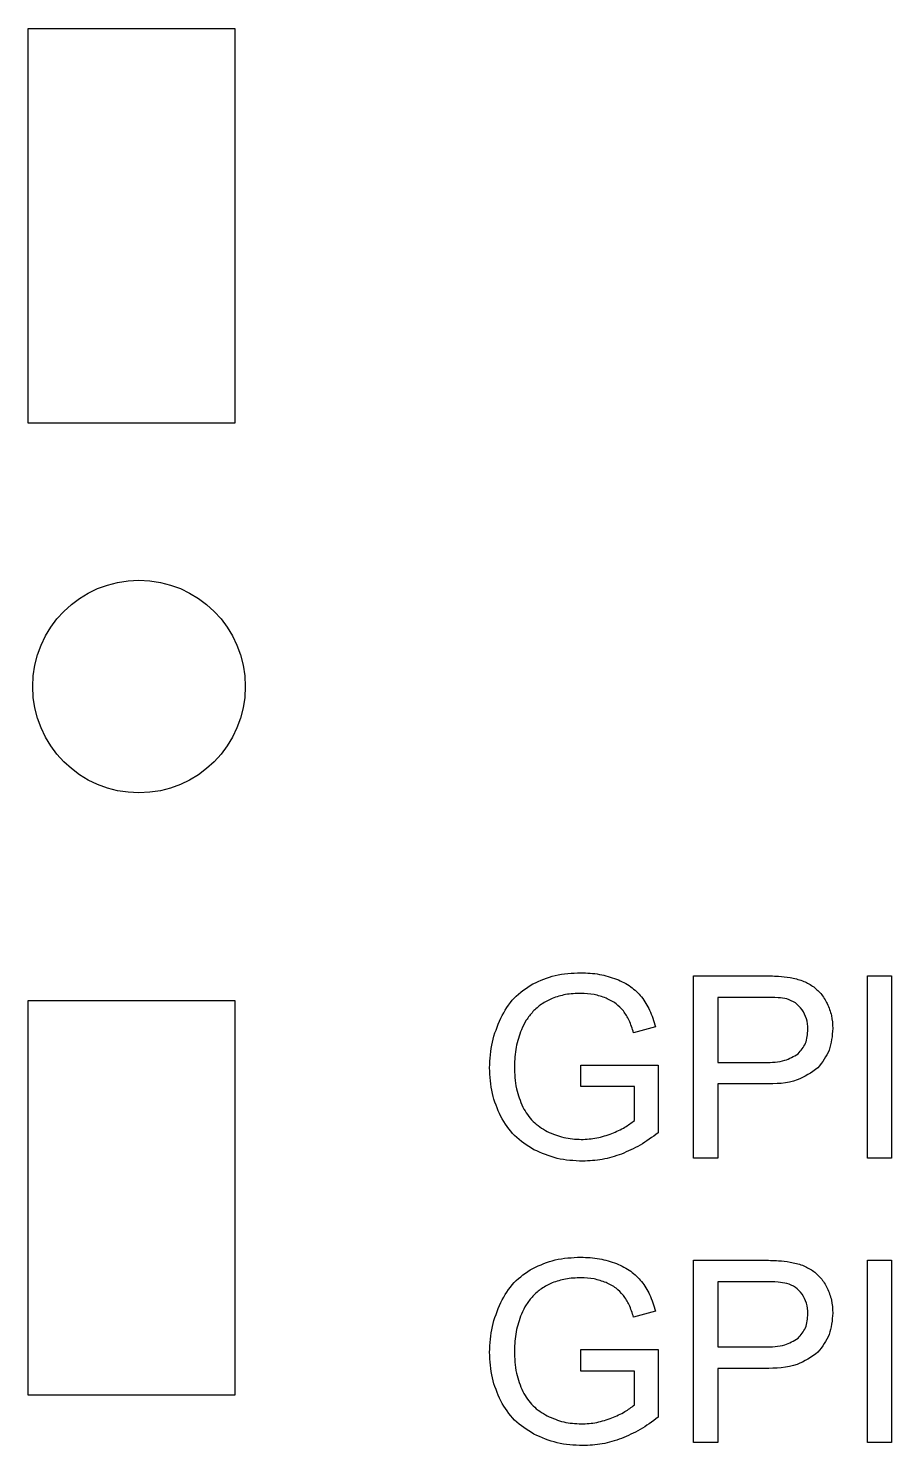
# Model space of a CAD drawing. Header units: millimetres. Extents: x -15 to 165, y 0 to 100.
# Drawn here: x 34.41 to 48.62, y 51.61 to 74.94 of the extents above; entities that cross this region are included whole.
import ezdxf

# ---------------------------------------------------------------- set-up
doc = ezdxf.new("R2010")
doc.units = ezdxf.units.MM
doc.layers.get('0').update_dxf_attribs({"linetype": 'CONTINUOUS'})

msp = doc.modelspace()

# ---------------------------------------------------------------- linework, layer by layer
for p, q in [((45.36, 56.341), (45.36, 59.341)), ((45.36, 59.341), (46.492, 59.341)), ((46.525, 58.987), (45.757, 58.987)), ((45.757, 58.987), (45.757, 57.915)), ((44.73, 58.502), (44.372, 58.404)), ((43.504, 57.87), (44.775, 57.872)), ((43.504, 57.518), (43.504, 57.87)), ((44.775, 57.872), (44.775, 56.759)), ((45.757, 57.915), (46.533, 57.915)), ((44.386, 57.518), (43.504, 57.518)), ((44.386, 56.959), (44.386, 57.518)), ((45.757, 57.561), (45.757, 56.341)), ((46.527, 57.561), (45.757, 57.561)), ((45.757, 56.341), (45.36, 56.341)), ((45.36, 51.659), (45.36, 54.659)), ((45.36, 54.659), (46.492, 54.659)), ((46.525, 54.305), (45.757, 54.305)), ((45.757, 54.305), (45.757, 53.233)), ((44.73, 53.82), (44.372, 53.722)), ((45.757, 53.233), (46.533, 53.233)), ((43.504, 53.188), (44.775, 53.19)), ((43.504, 52.836), (43.504, 53.188)), ((44.775, 53.19), (44.775, 52.076)), ((44.386, 52.836), (43.504, 52.836)), ((44.386, 52.277), (44.386, 52.836)), ((45.757, 52.879), (45.757, 51.659)), ((46.527, 52.879), (45.757, 52.879)), ((45.757, 51.659), (45.36, 51.659))]:
    msp.add_line(p, q)
for points in [[(34.406, 74.937), (37.806, 74.937), (37.806, 68.437), (34.406, 68.437)], [(48.62, 59.341), (48.62, 56.341), (48.223, 56.341), (48.223, 59.341)], [(37.806, 52.437), (34.406, 52.437), (34.406, 58.937), (37.806, 58.937)], [(48.62, 54.659), (48.62, 51.659), (48.223, 51.659), (48.223, 54.659)]]:
    msp.add_lwpolyline(points, close=True)
msp.add_circle((36.228, 64.103), 1.75)
for points, knots in [([(42.71, 59.208), (42.832, 59.262), (43.084, 59.373), (43.359, 59.386), (43.502, 59.392)], [0, 0, 0, 0, 0.03948347, 0.08194055, 0.08194055, 0.08194055, 0.08194055]), ([(43.502, 59.392), (43.606, 59.388), (43.807, 59.381), (43.998, 59.318), (44.09, 59.287)], [0, 0, 0, 0, 0.03108899, 0.06004508, 0.06004508, 0.06004508, 0.06004508]), ([(44.09, 59.287), (44.172, 59.25), (44.329, 59.179), (44.446, 59.053), (44.503, 58.993)], [0, 0, 0, 0, 0.02663176, 0.05106083, 0.05106083, 0.05106083, 0.05106083]), ([(46.492, 59.341), (46.58, 59.341), (46.733, 59.34), (46.884, 59.321), (46.948, 59.312)], [0, 0, 0, 0, 0.02635692, 0.04576344, 0.04576344, 0.04576344, 0.04576344]), ([(46.948, 59.312), (47.017, 59.298), (47.149, 59.272), (47.264, 59.204), (47.319, 59.172)], [0, 0, 0, 0, 0.02100218, 0.03984525, 0.03984525, 0.03984525, 0.03984525]), ([(42.183, 58.644), (42.25, 58.762), (42.38, 58.993), (42.602, 59.137), (42.71, 59.208)], [0, 0, 0, 0, 0.0399076, 0.07818247, 0.07818247, 0.07818247, 0.07818247]), ([(43.504, 59.053), (43.419, 59.05), (43.258, 59.045), (43.105, 58.994), (43.033, 58.97)], [0, 0, 0, 0, 0.02545962, 0.04802434, 0.04802434, 0.04802434, 0.04802434]), ([(43.917, 58.974), (43.853, 58.997), (43.719, 59.044), (43.577, 59.05), (43.504, 59.053)], [0, 0, 0, 0, 0.0205147, 0.04229562, 0.04229562, 0.04229562, 0.04229562]), ([(47.319, 59.172), (47.366, 59.133), (47.466, 59.053), (47.527, 58.941), (47.559, 58.883)], [0, 0, 0, 0, 0.01832049, 0.03795501, 0.03795501, 0.03795501, 0.03795501]), ([(43.033, 58.97), (42.971, 58.941), (42.853, 58.886), (42.758, 58.795), (42.713, 58.752)], [0, 0, 0, 0, 0.02033596, 0.03897818, 0.03897818, 0.03897818, 0.03897818]), ([(44.204, 58.764), (44.165, 58.806), (44.084, 58.895), (43.975, 58.947), (43.917, 58.974)], [0, 0, 0, 0, 0.01695031, 0.0358104, 0.0358104, 0.0358104, 0.0358104]), ([(44.503, 58.993), (44.55, 58.923), (44.652, 58.771), (44.703, 58.596), (44.73, 58.502)], [0, 0, 0, 0, 0.0253653, 0.0544078, 0.0544078, 0.0544078, 0.0544078]), ([(46.895, 58.96), (46.847, 58.968), (46.725, 58.988), (46.601, 58.987), (46.525, 58.987)], [0, 0, 0, 0, 0.0144123, 0.03718806, 0.03718806, 0.03718806, 0.03718806]), ([(47.146, 58.783), (47.112, 58.824), (47.044, 58.906), (46.944, 58.942), (46.895, 58.96)], [0, 0, 0, 0, 0.01566408, 0.03116998, 0.03116998, 0.03116998, 0.03116998]), ([(47.559, 58.883), (47.586, 58.818), (47.64, 58.687), (47.647, 58.546), (47.65, 58.473)], [0, 0, 0, 0, 0.02070204, 0.0422076, 0.0422076, 0.0422076, 0.0422076]), ([(42, 57.827), (42.007, 57.97), (42.022, 58.253), (42.13, 58.515), (42.183, 58.644)], [0, 0, 0, 0, 0.04258148, 0.0843248, 0.0843248, 0.0843248, 0.0843248]), ([(42.713, 58.752), (42.675, 58.706), (42.599, 58.615), (42.549, 58.508), (42.524, 58.455)], [0, 0, 0, 0, 0.01782979, 0.03532393, 0.03532393, 0.03532393, 0.03532393]), ([(44.372, 58.404), (44.35, 58.474), (44.31, 58.601), (44.237, 58.713), (44.204, 58.764)], [0, 0, 0, 0, 0.02181968, 0.03989402, 0.03989402, 0.03989402, 0.03989402]), ([(47.241, 58.461), (47.237, 58.521), (47.231, 58.636), (47.173, 58.735), (47.146, 58.783)], [0, 0, 0, 0, 0.01763223, 0.03402664, 0.03402664, 0.03402664, 0.03402664]), ([(42.524, 58.455), (42.49, 58.359), (42.422, 58.164), (42.414, 57.957), (42.409, 57.851)], [0, 0, 0, 0, 0.03025403, 0.06174547, 0.06174547, 0.06174547, 0.06174547]), ([(47.079, 58.058), (47.126, 58.113), (47.226, 58.228), (47.236, 58.381), (47.241, 58.461)], [0, 0, 0, 0, 0.0210774, 0.04450168, 0.04450168, 0.04450168, 0.04450168]), ([(47.65, 58.473), (47.641, 58.352), (47.622, 58.112), (47.478, 57.92), (47.407, 57.826)], [0, 0, 0, 0, 0.03584647, 0.07049361, 0.07049361, 0.07049361, 0.07049361]), ([(46.533, 57.915), (46.646, 57.916), (46.841, 57.918), (47.008, 58.016), (47.079, 58.058)], [0, 0, 0, 0, 0.03309004, 0.05734233, 0.05734233, 0.05734233, 0.05734233]), ([(42.184, 57.027), (42.13, 57.151), (42.02, 57.407), (42.007, 57.684), (42, 57.827)], [0, 0, 0, 0, 0.04034742, 0.08270281, 0.08270281, 0.08270281, 0.08270281]), ([(42.409, 57.851), (42.413, 57.727), (42.42, 57.495), (42.507, 57.28), (42.547, 57.18)], [0, 0, 0, 0, 0.03699646, 0.06900579, 0.06900579, 0.06900579, 0.06900579]), ([(47.407, 57.826), (47.296, 57.749), (47.034, 57.567), (46.713, 57.563), (46.527, 57.561)], [0, 0, 0, 0, 0.0395341, 0.0937602, 0.0937602, 0.0937602, 0.0937602]), ([(42.547, 57.18), (42.598, 57.096), (42.699, 56.929), (42.867, 56.829), (42.95, 56.779)], [0, 0, 0, 0, 0.02900763, 0.05756306, 0.05756306, 0.05756306, 0.05756306]), ([(42.73, 56.479), (42.617, 56.549), (42.392, 56.689), (42.253, 56.914), (42.184, 57.027)], [0, 0, 0, 0, 0.03924768, 0.07823213, 0.07823213, 0.07823213, 0.07823213]), ([(44.014, 56.747), (44.087, 56.778), (44.22, 56.834), (44.335, 56.921), (44.386, 56.959)], [0, 0, 0, 0, 0.02390225, 0.04299088, 0.04299088, 0.04299088, 0.04299088]), ([(42.95, 56.779), (43.039, 56.741), (43.218, 56.664), (43.413, 56.653), (43.51, 56.648)], [0, 0, 0, 0, 0.0289352, 0.05797439, 0.05797439, 0.05797439, 0.05797439]), ([(43.51, 56.648), (43.596, 56.652), (43.769, 56.661), (43.932, 56.718), (44.014, 56.747)], [0, 0, 0, 0, 0.02559804, 0.05155196, 0.05155196, 0.05155196, 0.05155196]), ([(44.775, 56.759), (44.678, 56.686), (44.491, 56.546), (44.276, 56.453), (44.171, 56.408)], [0, 0, 0, 0, 0.0360725, 0.070042, 0.070042, 0.070042, 0.070042]), ([(43.533, 56.29), (43.39, 56.297), (43.111, 56.311), (42.855, 56.424), (42.73, 56.479)], [0, 0, 0, 0, 0.04244573, 0.08314181, 0.08314181, 0.08314181, 0.08314181]), ([(44.171, 56.408), (44.067, 56.373), (43.86, 56.305), (43.641, 56.295), (43.533, 56.29)], [0, 0, 0, 0, 0.03272666, 0.06519307, 0.06519307, 0.06519307, 0.06519307]), ([(42.71, 54.526), (42.832, 54.58), (43.084, 54.691), (43.359, 54.704), (43.502, 54.71)], [0, 0, 0, 0, 0.03948346, 0.08194054, 0.08194054, 0.08194054, 0.08194054]), ([(43.502, 54.71), (43.606, 54.706), (43.807, 54.699), (43.998, 54.635), (44.09, 54.605)], [0, 0, 0, 0, 0.03108899, 0.06004507, 0.06004507, 0.06004507, 0.06004507]), ([(44.09, 54.605), (44.172, 54.568), (44.329, 54.496), (44.446, 54.371), (44.503, 54.311)], [0, 0, 0, 0, 0.02663179, 0.05106083, 0.05106083, 0.05106083, 0.05106083]), ([(46.492, 54.659), (46.58, 54.659), (46.733, 54.658), (46.884, 54.639), (46.948, 54.63)], [0, 0, 0, 0, 0.02635692, 0.04576345, 0.04576345, 0.04576345, 0.04576345]), ([(46.948, 54.63), (47.017, 54.616), (47.149, 54.59), (47.264, 54.522), (47.319, 54.49)], [0, 0, 0, 0, 0.02100218, 0.03984526, 0.03984526, 0.03984526, 0.03984526]), ([(42.183, 53.962), (42.25, 54.08), (42.38, 54.31), (42.602, 54.455), (42.71, 54.526)], [0, 0, 0, 0, 0.03990759, 0.07818246, 0.07818246, 0.07818246, 0.07818246]), ([(43.504, 54.37), (43.419, 54.368), (43.258, 54.363), (43.105, 54.312), (43.033, 54.288)], [0, 0, 0, 0, 0.02545962, 0.04802433, 0.04802433, 0.04802433, 0.04802433]), ([(43.917, 54.292), (43.853, 54.315), (43.719, 54.362), (43.577, 54.368), (43.504, 54.37)], [0, 0, 0, 0, 0.02051471, 0.04229563, 0.04229563, 0.04229563, 0.04229563]), ([(47.319, 54.49), (47.366, 54.451), (47.466, 54.371), (47.527, 54.259), (47.559, 54.201)], [0, 0, 0, 0, 0.01832047, 0.03795499, 0.03795499, 0.03795499, 0.03795499]), ([(43.033, 54.288), (42.971, 54.259), (42.853, 54.204), (42.758, 54.113), (42.713, 54.07)], [0, 0, 0, 0, 0.02033599, 0.03897819, 0.03897819, 0.03897819, 0.03897819]), ([(44.204, 54.082), (44.165, 54.124), (44.084, 54.213), (43.975, 54.264), (43.917, 54.292)], [0, 0, 0, 0, 0.01695031, 0.03581042, 0.03581042, 0.03581042, 0.03581042]), ([(44.503, 54.311), (44.55, 54.241), (44.652, 54.089), (44.703, 53.914), (44.73, 53.82)], [0, 0, 0, 0, 0.02536531, 0.05440778, 0.05440778, 0.05440778, 0.05440778]), ([(46.895, 54.278), (46.847, 54.286), (46.725, 54.306), (46.601, 54.305), (46.525, 54.305)], [0, 0, 0, 0, 0.0144123, 0.03718806, 0.03718806, 0.03718806, 0.03718806]), ([(47.146, 54.101), (47.112, 54.142), (47.044, 54.223), (46.944, 54.26), (46.895, 54.278)], [0, 0, 0, 0, 0.01566409, 0.03116999, 0.03116999, 0.03116999, 0.03116999]), ([(47.559, 54.201), (47.586, 54.136), (47.64, 54.005), (47.647, 53.863), (47.65, 53.791)], [0, 0, 0, 0, 0.02070205, 0.0422076, 0.0422076, 0.0422076, 0.0422076]), ([(42, 53.145), (42.007, 53.288), (42.022, 53.571), (42.13, 53.832), (42.183, 53.962)], [0, 0, 0, 0, 0.04258145, 0.0843248, 0.0843248, 0.0843248, 0.0843248]), ([(42.713, 54.07), (42.675, 54.024), (42.599, 53.933), (42.549, 53.826), (42.524, 53.773)], [0, 0, 0, 0, 0.01782976, 0.03532392, 0.03532392, 0.03532392, 0.03532392]), ([(44.372, 53.722), (44.35, 53.791), (44.31, 53.919), (44.237, 54.031), (44.204, 54.082)], [0, 0, 0, 0, 0.02181967, 0.03989401, 0.03989401, 0.03989401, 0.03989401]), ([(47.241, 53.779), (47.237, 53.839), (47.231, 53.954), (47.173, 54.053), (47.146, 54.101)], [0, 0, 0, 0, 0.01763218, 0.03402658, 0.03402658, 0.03402658, 0.03402658]), ([(42.524, 53.773), (42.49, 53.677), (42.422, 53.482), (42.414, 53.275), (42.409, 53.169)], [0, 0, 0, 0, 0.03025402, 0.06174547, 0.06174547, 0.06174547, 0.06174547]), ([(47.079, 53.376), (47.126, 53.431), (47.226, 53.546), (47.236, 53.699), (47.241, 53.779)], [0, 0, 0, 0, 0.02107742, 0.04450173, 0.04450173, 0.04450173, 0.04450173]), ([(47.65, 53.791), (47.641, 53.669), (47.622, 53.43), (47.478, 53.238), (47.407, 53.144)], [0, 0, 0, 0, 0.03584647, 0.07049361, 0.07049361, 0.07049361, 0.07049361]), ([(46.533, 53.233), (46.646, 53.234), (46.841, 53.236), (47.008, 53.334), (47.079, 53.376)], [0, 0, 0, 0, 0.03309004, 0.05734232, 0.05734232, 0.05734232, 0.05734232]), ([(42.184, 52.344), (42.13, 52.469), (42.02, 52.724), (42.007, 53.002), (42, 53.145)], [0, 0, 0, 0, 0.04034748, 0.08270285, 0.08270285, 0.08270285, 0.08270285]), ([(42.409, 53.169), (42.413, 53.045), (42.42, 52.813), (42.507, 52.598), (42.547, 52.498)], [0, 0, 0, 0, 0.03699641, 0.0690058, 0.0690058, 0.0690058, 0.0690058]), ([(47.407, 53.144), (47.296, 53.067), (47.034, 52.885), (46.713, 52.881), (46.527, 52.879)], [0, 0, 0, 0, 0.0395341, 0.09376021, 0.09376021, 0.09376021, 0.09376021]), ([(42.547, 52.498), (42.598, 52.414), (42.699, 52.247), (42.867, 52.147), (42.95, 52.097)], [0, 0, 0, 0, 0.02900768, 0.05756309, 0.05756309, 0.05756309, 0.05756309]), ([(42.73, 51.797), (42.617, 51.867), (42.392, 52.006), (42.253, 52.232), (42.184, 52.344)], [0, 0, 0, 0, 0.03924768, 0.07823213, 0.07823213, 0.07823213, 0.07823213]), ([(44.014, 52.065), (44.087, 52.096), (44.22, 52.152), (44.335, 52.239), (44.386, 52.277)], [0, 0, 0, 0, 0.02390226, 0.04299089, 0.04299089, 0.04299089, 0.04299089]), ([(42.95, 52.097), (43.039, 52.059), (43.218, 51.982), (43.413, 51.971), (43.51, 51.966)], [0, 0, 0, 0, 0.02893518, 0.05797437, 0.05797437, 0.05797437, 0.05797437]), ([(43.51, 51.966), (43.596, 51.97), (43.769, 51.979), (43.932, 52.036), (44.014, 52.065)], [0, 0, 0, 0, 0.02559804, 0.05155196, 0.05155196, 0.05155196, 0.05155196]), ([(44.775, 52.076), (44.678, 52.004), (44.491, 51.864), (44.276, 51.771), (44.171, 51.725)], [0, 0, 0, 0, 0.03607249, 0.07004199, 0.07004199, 0.07004199, 0.07004199]), ([(43.533, 51.608), (43.39, 51.615), (43.111, 51.629), (42.855, 51.742), (42.73, 51.797)], [0, 0, 0, 0, 0.04244573, 0.08314181, 0.08314181, 0.08314181, 0.08314181]), ([(44.171, 51.725), (44.067, 51.691), (43.86, 51.623), (43.641, 51.613), (43.533, 51.608)], [0, 0, 0, 0, 0.03272667, 0.06519308, 0.06519308, 0.06519308, 0.06519308])]:
    msp.add_open_spline(points, degree=3, knots=knots)

doc.saveas('drawing.dxf')
